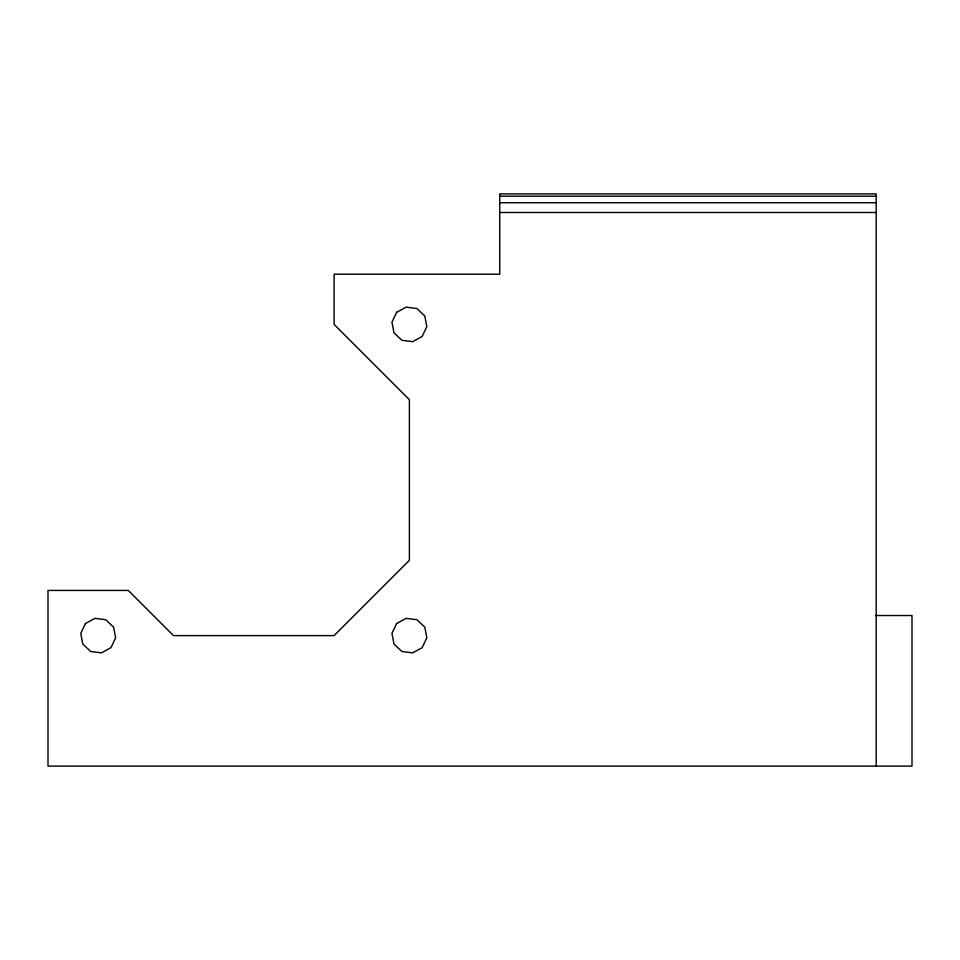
<?xml version="1.0" encoding="UTF-8"?>
<svg xmlns="http://www.w3.org/2000/svg" width="960" height="960" viewBox="0 0 960 960"><rect width="100%" height="100%" fill="white"/><g stroke="black" fill="none" stroke-linecap="round" stroke-linejoin="round"><path stroke-width="1.44" d="M499.74 196.188L876.192 196.188M499.74 202.716L876.192 202.716M499.74 212.496L876.192 212.496M875.424 615.516L912 615.516L912 766.104L48 766.104L48 590.424L128.304 590.424L173.484 635.604L334.104 635.604L409.392 560.304L409.392 399.696L334.104 324.396L334.104 274.212L499.74 274.212L499.74 193.896L876.192 193.896L876.192 766.104M85.416 623.544L80.772 633.348L82.776 644.016L90.672 651.48L101.436 652.86L110.964 647.664L115.62 637.848L113.616 627.18L105.72 619.728L94.944 618.336L85.416 623.544M396.612 312.336L391.968 322.152L393.972 332.82L401.868 340.272L412.632 341.664L422.16 336.456L426.816 326.652L424.812 315.984L416.916 308.52L406.14 307.14L396.612 312.336M396.612 623.544L391.968 633.348L393.972 644.016L401.868 651.48L412.632 652.86L422.16 647.664L426.816 637.848L424.812 627.18L416.916 619.728L406.14 618.336L396.612 623.544"/></g></svg>
